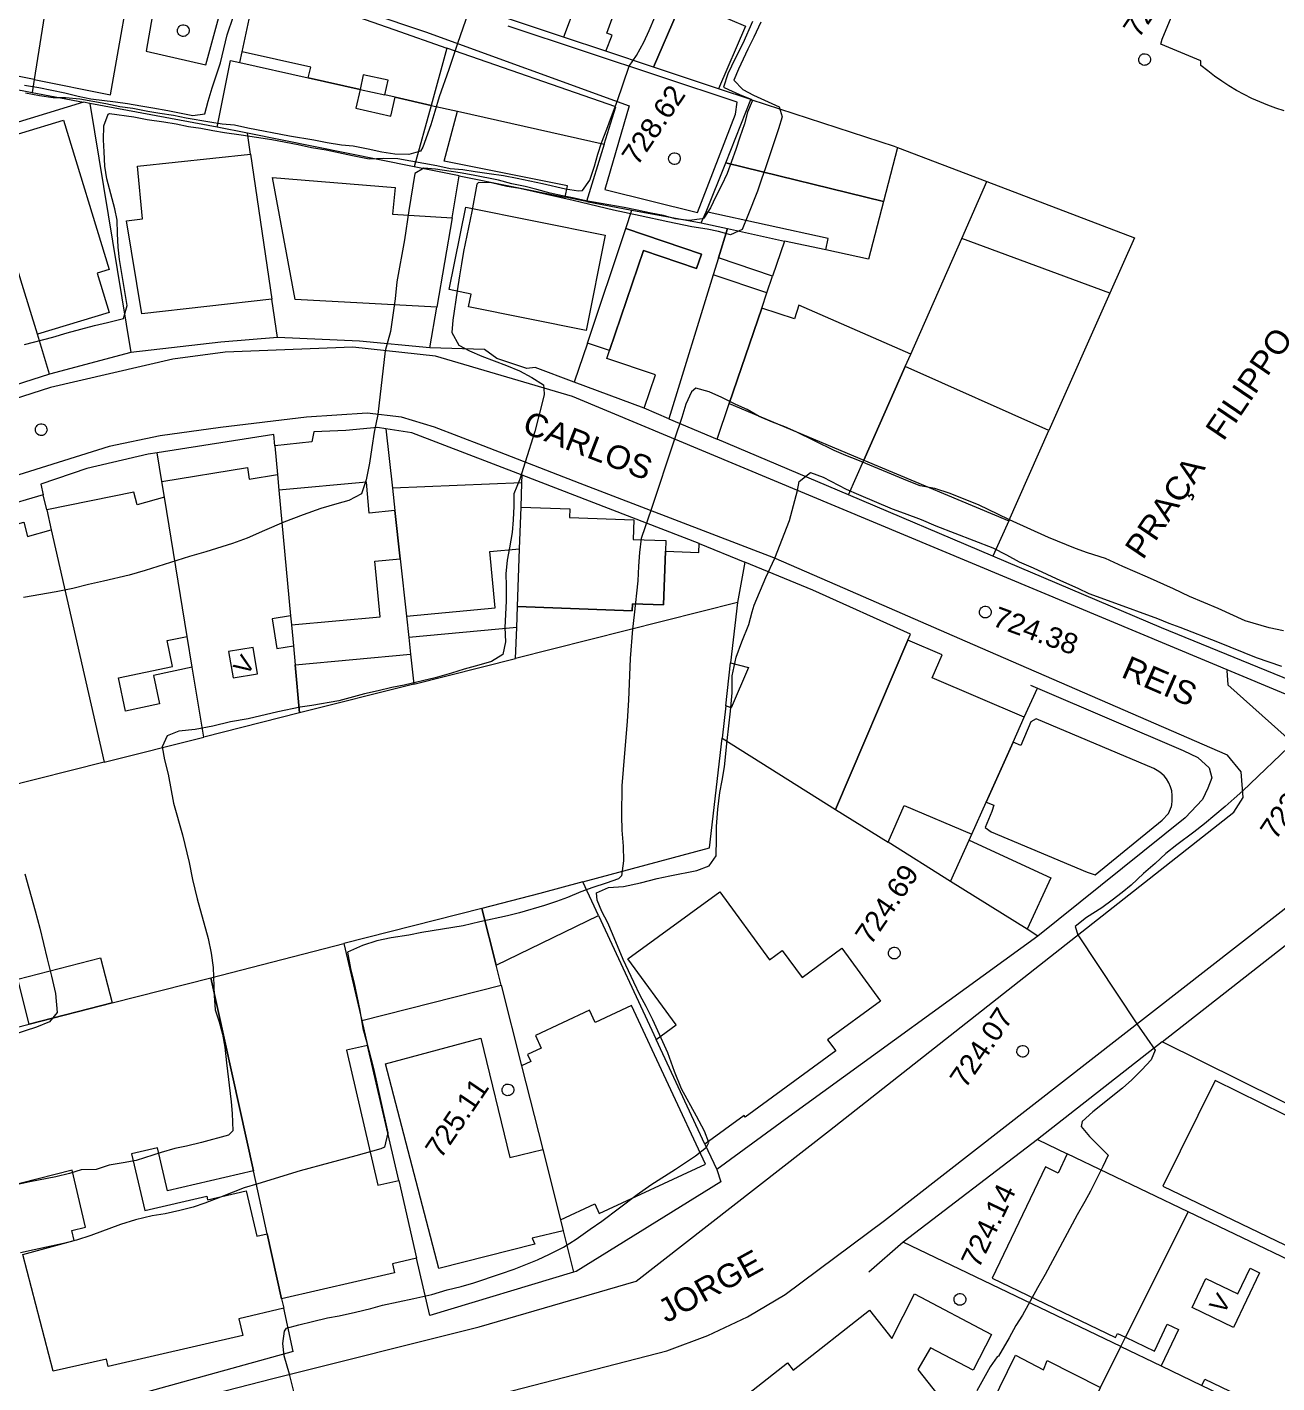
# Model space of a CAD drawing. Header units: metres. Extents: x 7 to 327053, y 40 to 7393807.
# Drawn here: x 326263.4 to 326370.1, y 7392209.7 to 7392325.5 of the extents above; entities that cross this region are included whole.
import ezdxf
from ezdxf.enums import TextEntityAlignment as Align

# ---------------------------------------------------------------- set-up
doc = ezdxf.new("R2010")
doc.units = ezdxf.units.M
doc.layers.get('0').update_dxf_attribs({"lineweight": 18})
for name, color, linetype, lineweight in [('100_SIST_VIARIO_MEIO_FIO', 1, 'Continuous', 18), ('106_PRACAS_PARQUES_TOP', 7, 'Continuous', 18), ('108_SEP_FIS_CANT_CENT_ILHA', 7, 'Continuous', 18), ('160_P_SIMP_ASF_TOP', 7, 'Continuous', 18), ('168_P_SIMP_PARALE_TOP', 7, 'Continuous', 18), ('206_MURO_E_MURO_ARRIMO', 7, 'Continuous', 18), ('214_PROJ_BEIRAL_EDIF', 10, 'Continuous', 18), ('600_CURVA_MESTRA', 14, 'Continuous', 18), ('604_CURVA_INTERM', 7, 'Continuous', 18), ('606_PTO_COTADO', 7, 'Continuous', 18), ('608_PTO_COTADO_INTERVIA', 1, 'Continuous', 18)]:
    doc.layers.add(name, color=color, linetype=linetype, lineweight=lineweight)
doc.styles.add('Style-Arial', font='arial.ttf', dxfattribs={"height": 1.75})

# ---------------------------------------------------------------- blocks, each defined once
blk = doc.blocks.new('SP09')
at = {"color": 0, "linetype": 'Continuous'}
blk.add_lwpolyline([(-0.03, -0.51), (-0.14, -0.49), (-0.24, -0.46), (-0.31, -0.42), (-0.35, -0.39), (-0.42, -0.31), (-0.47, -0.24), (-0.51, -0.15), (-0.52, -0.09), (-0.52, 0.03), (-0.51, 0.11), (-0.48, 0.2), (-0.44, 0.27), (-0.4, 0.33), (-0.32, 0.39), (-0.23, 0.44), (-0.15, 0.48), (-0.1, 0.48), (-0.03, 0.48), (0.08, 0.48), (0.19, 0.44), (0.27, 0.4), (0.35, 0.32), (0.41, 0.23), (0.46, 0.11), (0.48, 0.03), (0.48, -0.03), (0.47, -0.08), (0.44, -0.21), (0.38, -0.3), (0.31, -0.38), (0.23, -0.44), (0.1, -0.49), (0.02, -0.51)], close=True, dxfattribs=at)
blk = doc.blocks.new('SP10')
at = {"color": 0, "linetype": 'Continuous'}
blk.add_lwpolyline([(-0.03, -0.51), (-0.14, -0.49), (-0.24, -0.46), (-0.31, -0.42), (-0.35, -0.39), (-0.42, -0.31), (-0.47, -0.24), (-0.51, -0.15), (-0.52, -0.09), (-0.52, 0.03), (-0.51, 0.11), (-0.48, 0.2), (-0.44, 0.27), (-0.4, 0.33), (-0.32, 0.39), (-0.23, 0.44), (-0.15, 0.48), (-0.1, 0.48), (-0.03, 0.48), (0.08, 0.48), (0.19, 0.44), (0.27, 0.4), (0.35, 0.32), (0.41, 0.23), (0.46, 0.11), (0.48, 0.03), (0.48, -0.03), (0.47, -0.08), (0.44, -0.21), (0.38, -0.3), (0.31, -0.38), (0.23, -0.44), (0.1, -0.49), (0.02, -0.51)], close=True, dxfattribs=at)

msp = doc.modelspace()

# ---------------------------------------------------------------- linework, layer by layer
at = {"layer": '100_SIST_VIARIO_MEIO_FIO', "flags": 128}
for points in [[(326454.68, 7392346.912), (326444.199, 7392324.985), (326438.605, 7392314.272), (326418.143, 7392298.244), (326377.082, 7392266.581), (326375.331, 7392266.632), (326309.945, 7392293.918), (326298.222, 7392297.382), (326291.186, 7392298.134), (326280.266, 7392297.716), (326275.809, 7392297.109), (326265.356, 7392294.708), (326217.239, 7392279.251), (326190.185, 7392270.663), (326187.047, 7392271.657), (326185.982, 7392272.862), (326183.702, 7392277.899), (326181.398, 7392281.797), (326173.158, 7392291.085), (326173.085, 7392291.867), (326173.87, 7392293.254), (326203.567, 7392313.883), (326241.158, 7392340.255)], [(326275.156, 7392332.763), (326273.514, 7392323.44), (326278.613, 7392322.255), (326280.314, 7392328.563)], [(326282.941, 7392329.94), (326297.371, 7392325.084), (326314.787, 7392318.759), (326312.69, 7392311.6), (326320.623, 7392309.657), (326323.865, 7392318.056), (326324.002, 7392319.075), (326304.453, 7392325.564)], [(326210.421, 7392191.05), (326284.334, 7392210.059), (326301.965, 7392214.453), (326315.376, 7392218.367), (326331.896, 7392231.244), (326366.419, 7392258.41), (326367.234, 7392259.665), (326367.061, 7392261.866), (326365.875, 7392263.291), (326344.131, 7392272.757), (326332.579, 7392277.787), (326327.143, 7392280.154), (326310.579, 7392286.502), (326302.305, 7392289.713), (326298.16, 7392291.308), (326295.334, 7392292.163), (326292.392, 7392292.501), (326287.214, 7392292.163), (326279.862, 7392291.279), (326274.725, 7392290.568), (326270.373, 7392289.667), (326237.857, 7392279.453)]]:
    msp.add_lwpolyline(points, dxfattribs=at)
at = {"layer": '100_SIST_VIARIO_MEIO_FIO'}
msp.add_lwpolyline([(326281.744, 7392116.122), (326276.318, 7392160.048), (326271.784, 7392198.26), (326272.803, 7392200.212), (326273.987, 7392201.061), (326317.987, 7392212.415), (326321.505, 7392213.706), (326324.889, 7392215.317), (326328.111, 7392217.234), (326336.583, 7392223.556), (326389.548, 7392264.796), (326392.85, 7392267.849), (326402.043, 7392276.23), (326409.138, 7392281.652), (326412.06, 7392282.263), (326415.016, 7392281.873), (326416.655, 7392281.189), (326418.813, 7392279.154), (326419.218, 7392277.118), (326419.085, 7392275.631), (326418.848, 7392274.31), (326413.231, 7392262.983)], dxfattribs=at)
at = {"layer": '108_SEP_FIS_CANT_CENT_ILHA', "flags": 128}
msp.add_lwpolyline([(326365.833, 7392270.518), (326365.898, 7392269.296), (326370.983, 7392264.759), (326373.415, 7392264.106), (326376.194, 7392266.181)], dxfattribs=at)
at = {"layer": '206_MURO_E_MURO_ARRIMO'}
for p, q in [((326312.797, 7392323.415), (326309.16, 7392324.63)), ((326281.534, 7392322.46), (326281.73, 7392323.38)), ((326325.16, 7392319.287), (326322.416, 7392320.203)), ((326311.135, 7392310.578), (326315.013, 7392309.856)), ((326320.932, 7392308.754), (326321.353, 7392309.691)), ((326279.887, 7392298.58), (326272.22, 7392297.693)), ((326284.751, 7392298.971), (326279.887, 7392298.58)), ((326291.741, 7392298.667), (326284.751, 7392298.971)), ((326297.759, 7392298.079), (326291.741, 7392298.667)), ((326302.409, 7392297.956), (326297.759, 7392298.079)), ((326303.477, 7392297.168), (326302.409, 7392297.956)), ((326272.22, 7392297.693), (326265.271, 7392295.828)), ((326306.036, 7392296.326), (326303.477, 7392297.168)), ((326265.271, 7392295.828), (326257.972, 7392293.532)), ((326306.744, 7392296.411), (326306.036, 7392296.326)), ((326310.091, 7392295.157), (326306.744, 7392296.411)), ((326316.049, 7392292.925), (326310.091, 7392295.157)), ((326290.586, 7392291.036), (326287.857, 7392290.904)), ((326293.293, 7392291.272), (326290.586, 7392291.036)), ((326294, 7392291.164), (326293.293, 7392291.272)), ((326296.212, 7392290.825), (326294, 7392291.164)), ((326284.415, 7392290.681), (326274.458, 7392289.114)), ((326284.507, 7392289.716), (326284.415, 7392290.681)), ((326287.682, 7392290.07), (326284.507, 7392289.716)), ((326287.857, 7392290.904), (326287.682, 7392290.07)), ((326305.641, 7392287.199), (326296.212, 7392290.825)), ((326333.509, 7392285.516), (326322.299, 7392290.272)), ((326273.69, 7392288.993), (326268.461, 7392287.767)), ((326274.458, 7392289.114), (326273.69, 7392288.993)), ((326268.461, 7392287.767), (326264.529, 7392286.445)), ((326264.529, 7392286.445), (326264.733, 7392285.523)), ((326320.767, 7392281.381), (326305.641, 7392287.199)), ((326264.733, 7392285.523), (326261.062, 7392284.455)), ((326345.847, 7392280.281), (326333.509, 7392285.516)), ((326360.259, 7392274.165), (326345.847, 7392280.281)), ((326373.717, 7392268.664), (326360.259, 7392274.165)), ((326349.046, 7392269.283), (326349.644, 7392269.027)), ((326349.644, 7392269.027), (326362.107, 7392263.688)), ((326362.107, 7392263.688), (326363.335, 7392263.083)), ((326363.335, 7392263.083), (326364.33, 7392262.214)), ((326364.33, 7392262.214), (326364.539, 7392261.368)), ((326364.539, 7392261.368), (326364.209, 7392260.461)), ((326364.209, 7392260.461), (326363.744, 7392259.519)), ((326363.744, 7392259.519), (326362.254, 7392257.926)), ((326362.254, 7392257.926), (326349.696, 7392247.834)), ((326349.696, 7392247.834), (326328.427, 7392232.403)), ((326360.289, 7392238.801), (326349.65, 7392230.455)), ((326328.427, 7392232.403), (326322.256, 7392227.893)), ((326349.65, 7392230.455), (326338.176, 7392221.699)), ((326322.256, 7392227.893), (326322.603, 7392226.836)), ((326322.603, 7392226.836), (326310.239, 7392219.197)), ((326338.176, 7392221.699), (326335.235, 7392219.144)), ((326310.239, 7392219.197), (326310.036, 7392219.136)), ((326310.036, 7392219.136), (326297.754, 7392215.438)), ((326286.083, 7392212.34), (326263.991, 7392206.253))]:
    msp.add_line(p, q, dxfattribs=at)
at = {"layer": '206_MURO_E_MURO_ARRIMO', "flags": 128}
for points in [[(326263.946, 7392321.001), (326263.772, 7392319.904)], [(326291.79, 7392320.161), (326293.906, 7392319.687)], [(326268.7, 7392318.958), (326268.162, 7392319.061)], [(326279.586, 7392316.931), (326268.7, 7392318.958)], [(326268.7, 7392318.958), (326272.22, 7392297.693)], [(326282.439, 7392314.626), (326282.176, 7392316.41)], [(326337.71, 7392315.192), (326345.336, 7392312.283)], [(326300.253, 7392312.77), (326296.418, 7392313.542)], [(326299.647, 7392309.2), (326300.253, 7392312.77)], [(326300.253, 7392312.77), (326309.315, 7392310.944)], [(326331.566, 7392306.444), (326328.035, 7392307.211)], [(326338.825, 7392297.547), (326343.186, 7392307.417)], [(326326.533, 7392302.775), (326327.018, 7392304.205)], [(326355.836, 7392302.747), (326350.63, 7392291.038)], [(326284.751, 7392298.971), (326284.269, 7392302.235)], [(326297.759, 7392298.079), (326298.349, 7392301.556)], [(326265.271, 7392295.828), (326264.231, 7392299.244)], [(326311.21, 7392298.499), (326310.091, 7392295.157)], [(326294, 7392291.164), (326294.553, 7392286.109)], [(326274.86, 7392286.663), (326274.458, 7392289.114)], [(326284.507, 7392289.716), (326284.735, 7392287.272)], [(326333.509, 7392285.516), (326334.826, 7392288.497)], [(326305.618, 7392286.561), (326305.641, 7392287.199)], [(326265.024, 7392284.246), (326264.733, 7392285.523)], [(326347.194, 7392283.311), (326345.847, 7392280.281)], [(326295.747, 7392275.179), (326295.949, 7392273.331)], [(326285.932, 7392274.413), (326286.098, 7392272.633)], [(326323.023, 7392267.499), (326323.44, 7392271.171)], [(326348.526, 7392266.534), (326349.644, 7392269.027)], [(326310.825, 7392252.463), (326321.647, 7392255.374), (326322.71, 7392264.74)], [(326343.812, 7392256.032), (326344.038, 7392256.536)], [(326342.231, 7392252.51), (326336.906, 7392255.847)], [(326312.152, 7392249.61), (326317.08, 7392239.017)], [(326349.696, 7392247.834), (326348.758, 7392248.422)], [(326303.84, 7392243.648), (326305.583, 7392236.752)], [(326295.09, 7392226.964), (326292.425, 7392238.494)], [(326321.252, 7392230.051), (326322.256, 7392227.893)], [(326349.65, 7392230.455), (326352.199, 7392229.232)], [(326309.145, 7392222.662), (326310.036, 7392219.136)], [(326356.778, 7392212.774), (326338.176, 7392221.699)], [(326297.754, 7392215.438), (326296.623, 7392220.331)], [(326286.083, 7392212.34), (326285.268, 7392216.042)], [(326356.778, 7392212.774), (326357.175, 7392213.57)]]:
    msp.add_lwpolyline(points, dxfattribs=at)
at = {"layer": '214_PROJ_BEIRAL_EDIF', "flags": 128}
for points in [[(326263.946, 7392321.001), (326260.089, 7392321.776), (326259.863, 7392320.655), (326257.578, 7392321.094), (326254.918, 7392321.605), (326257.627, 7392335.634), (326257.94, 7392337.25), (326260.686, 7392336.318), (326259.989, 7392332.857), (326262.569, 7392332.562), (326263.087, 7392335.504), (326266.083, 7392334.488)], [(326295.973, 7392335.379), (326299.773, 7392333.942), (326314.26, 7392328.466), (326318.866, 7392326.724), (326316.842, 7392322.065), (326312.797, 7392323.415), (326313.321, 7392324.8), (326312.862, 7392324.974), (326313.336, 7392326.229), (326310.212, 7392327.41), (326309.16, 7392324.63), (326293.851, 7392329.741)], [(326263.946, 7392321.001), (326270.462, 7392319.693), (326271.165, 7392323.581), (326272.688, 7392332.248), (326266.083, 7392334.488)], [(326291.79, 7392320.161), (326287.373, 7392321.151), (326287.579, 7392322.069), (326281.73, 7392323.38), (326283.014, 7392329.392), (326294.673, 7392325.275), (326299.206, 7392323.697), (326297.862, 7392318.8), (326294.789, 7392319.489), (326293.906, 7392319.687), (326294.186, 7392320.939), (326292.071, 7392321.413)], [(326322.416, 7392320.203), (326316.842, 7392322.065), (326318.866, 7392326.724), (326319.364, 7392327.872), (326324.712, 7392325.551)], [(326300.103, 7392318.298), (326312.645, 7392315.487), (326313.626, 7392318.679), (326299.206, 7392323.697), (326297.862, 7392318.8)], [(326294.789, 7392319.489), (326297.862, 7392318.8), (326296.418, 7392313.542), (326282.176, 7392316.41), (326279.586, 7392316.931), (326280.504, 7392321.492), (326280.732, 7392322.622), (326281.534, 7392322.46), (326287.373, 7392321.151), (326291.79, 7392320.161), (326291.428, 7392318.547), (326294.427, 7392317.874)], [(326263.772, 7392319.904), (326268.162, 7392319.061), (326259.042, 7392316.284), (326258.078, 7392319.451), (326257.578, 7392321.094), (326259.863, 7392320.655)], [(326325.16, 7392319.287), (326337.415, 7392315.305), (326337.71, 7392315.192), (326336.509, 7392310.572), (326323.024, 7392313.903)], [(326309.315, 7392310.944), (326309.51, 7392311.912), (326298.977, 7392314.032), (326300.103, 7392318.298), (326312.645, 7392315.487), (326311.135, 7392310.578)], [(326264.231, 7392299.244), (326262.936, 7392303.496), (326259.322, 7392315.365), (326266.471, 7392317.542), (326270.359, 7392304.776), (326269.345, 7392304.467), (326270.367, 7392301.112)], [(326282.439, 7392314.626), (326284.269, 7392302.235), (326273.146, 7392300.98), (326271.829, 7392308.936), (326273.204, 7392309.104), (326272.787, 7392313.615)], [(326331.566, 7392306.444), (326331.779, 7392307.427), (326321.353, 7392309.691), (326323.024, 7392313.903), (326336.509, 7392310.572), (326335.229, 7392305.648)], [(326299.647, 7392309.2), (326298.349, 7392301.556), (326286.239, 7392302.201), (326284.318, 7392312.645), (326294.788, 7392311.786), (326294.565, 7392309.502)], [(326345.336, 7392312.283), (326357.938, 7392307.475), (326355.836, 7392302.747), (326343.186, 7392307.417)], [(326300.834, 7392310.105), (326312.734, 7392307.709), (326311.093, 7392299.563), (326301.061, 7392301.583), (326301.282, 7392302.683), (326299.415, 7392303.059)], [(326313.105, 7392297.857), (326316.003, 7392306.413), (326320.542, 7392304.876), (326320.949, 7392306.08), (326314.482, 7392308.271), (326315.013, 7392309.856), (326320.932, 7392308.754), (326323.174, 7392308.267), (326322.404, 7392305.768), (326321.959, 7392304.324), (326318.167, 7392292.026), (326316.049, 7392292.925), (326317.017, 7392295.782), (326312.878, 7392297.184)], [(326314.482, 7392308.271), (326320.949, 7392306.08), (326320.542, 7392304.876), (326316.003, 7392306.413), (326313.105, 7392297.857), (326311.21, 7392298.499)], [(326327.018, 7392304.205), (326322.404, 7392305.768), (326323.174, 7392308.267), (326328.035, 7392307.211)], [(326323.33, 7392293.317), (326326.095, 7392301.48), (326326.533, 7392302.775), (326321.959, 7392304.324), (326318.167, 7392292.026), (326322.299, 7392290.272)], [(326334.826, 7392288.497), (326338.356, 7392296.486), (326338.825, 7392297.547), (326329.268, 7392301.731), (326328.891, 7392300.572), (326326.095, 7392301.48), (326323.33, 7392293.317)], [(326334.826, 7392288.497), (326347.194, 7392283.311), (326350.63, 7392291.038), (326338.356, 7392296.486)], [(326277.465, 7392270.806), (326277.032, 7392273.44), (326275.081, 7392285.319), (326274.86, 7392286.663), (326282.169, 7392287.863), (326282.331, 7392286.877), (326284.735, 7392287.272), (326284.86, 7392285.921), (326285.858, 7392275.207), (326284.272, 7392274.947), (326284.69, 7392272.402), (326286.098, 7392272.633), (326286.25, 7392270.999), (326286.631, 7392266.904), (326278.444, 7392264.84)], [(326284.86, 7392285.921), (326285.858, 7392275.207), (326285.932, 7392274.413), (326293.504, 7392275.118), (326293.063, 7392279.854), (326295.214, 7392280.054), (326294.763, 7392284.18), (326292.578, 7392283.977), (326292.332, 7392286.617)], [(326305.414, 7392280.912), (326305.543, 7392284.49), (326305.618, 7392286.561), (326294.553, 7392286.109), (326294.763, 7392284.18), (326295.214, 7392280.054), (326295.747, 7392275.179), (326303.327, 7392275.885), (326302.881, 7392280.676)], [(326277.465, 7392270.806), (326274.145, 7392270.103), (326274.66, 7392267.671), (326271.755, 7392267.056), (326271.154, 7392269.893), (326275.786, 7392270.874), (326275.32, 7392273.078), (326277.032, 7392273.44), (326275.081, 7392285.319), (326272.761, 7392284.673), (326272.462, 7392285.747), (326265.024, 7392284.246), (326265.415, 7392282.53), (326269.935, 7392262.695), (326278.444, 7392264.84)], [(326317.887, 7392280.71), (326317.722, 7392276.133), (326315.054, 7392276.229), (326315.032, 7392275.634), (326305.236, 7392275.988), (326305.414, 7392280.912), (326305.543, 7392284.49), (326309.701, 7392284.34), (326309.675, 7392283.605), (326315.179, 7392283.407), (326315.119, 7392281.724), (326317.92, 7392281.623)], [(326259.836, 7392266.065), (326255.647, 7392281.119), (326263.062, 7392283.182), (326263.399, 7392281.969), (326265.415, 7392282.53), (326269.935, 7392262.695), (326261.374, 7392260.537)], [(326317.887, 7392280.71), (326320.739, 7392280.607), (326320.767, 7392281.381), (326324.661, 7392279.772), (326324.025, 7392276.329), (326305.077, 7392271.553), (326305.172, 7392274.19), (326305.236, 7392275.988), (326315.032, 7392275.634), (326315.054, 7392276.229), (326317.722, 7392276.133)], [(326323.44, 7392271.171), (326324.958, 7392270.782), (326323.498, 7392267.347), (326323.023, 7392267.499), (326322.71, 7392264.74), (326332.412, 7392258.662), (326338.583, 7392273.109), (326338.808, 7392273.635), (326330.468, 7392277.372), (326324.661, 7392279.772), (326324.025, 7392276.329)], [(326296.104, 7392271.917), (326296.383, 7392269.362), (326305.077, 7392271.553), (326305.172, 7392274.19), (326295.949, 7392273.331)], [(326280.569, 7392272.15), (326280.94, 7392269.893), (326283.02, 7392270.235), (326282.649, 7392272.491)], [(326332.412, 7392258.662), (326336.906, 7392255.847), (326338.255, 7392259.006), (326344.038, 7392256.536), (326345.272, 7392259.286), (326347.571, 7392264.407), (326348.526, 7392266.534), (326340.666, 7392269.892), (326341.507, 7392271.86), (326338.583, 7392273.109)], [(326296.383, 7392269.362), (326286.631, 7392266.904), (326286.25, 7392270.999), (326296.104, 7392271.917)], [(326347.571, 7392264.407), (326345.272, 7392259.286), (326345.928, 7392259.008), (326345.761, 7392258.468), (326345.184, 7392257.104), (326345.707, 7392256.751), (326353.9, 7392253.286), (326354.573, 7392253.067), (326360.316, 7392257.752), (326360.848, 7392258.299), (326361.107, 7392258.893), (326361.134, 7392259.043), (326361.161, 7392259.379), (326361.158, 7392259.854), (326361.116, 7392260.257), (326361.021, 7392260.573), (326360.874, 7392260.94), (326360.665, 7392261.262), (326360.463, 7392261.523), (326360.108, 7392261.83), (326359.883, 7392261.994), (326359.591, 7392262.152), (326349.548, 7392266.407), (326349.093, 7392266.136), (326348.231, 7392264.128)], [(326348.758, 7392248.422), (326342.231, 7392252.51), (326343.812, 7392256.032), (326350.784, 7392252.816)], [(326310.825, 7392252.463), (326307.145, 7392251.473), (326302.183, 7392250.203), (326303.411, 7392245.342), (326312.152, 7392249.61)], [(326321.252, 7392230.051), (326317.08, 7392239.017), (326318.784, 7392240.262), (326314.676, 7392245.883), (326322.528, 7392251.621), (326326.766, 7392245.822), (326327.856, 7392246.619), (326329.54, 7392244.314), (326332.942, 7392246.8), (326336.247, 7392242.277), (326331.727, 7392238.973), (326332.416, 7392238.03), (326324.691, 7392232.384), (326324.605, 7392232.502)], [(326303.411, 7392245.342), (326302.183, 7392250.203), (326290.415, 7392247.191), (326291.933, 7392240.624), (326303.84, 7392243.648)], [(326285.09, 7392216.852), (326283.865, 7392222.414), (326282.683, 7392227.782), (326279.049, 7392244.281), (326290.415, 7392247.191), (326291.933, 7392240.624), (326292.425, 7392238.494), (326290.645, 7392238.083), (326293.31, 7392226.553), (326295.09, 7392226.964), (326296.623, 7392220.331), (326294.561, 7392219.855), (326294.74, 7392219.082)], [(326385.04, 7392226.563), (326377.024, 7392230.527), (326360.289, 7392238.801), (326370.797, 7392247.044), (326376.839, 7392244.07), (326376.566, 7392243.516), (326391.258, 7392236.277), (326388.779, 7392231.247), (326392.798, 7392229.267), (326390.248, 7392223.988)], [(326270.616, 7392242.123), (326263.537, 7392240.311), (326262.554, 7392244.155), (326269.632, 7392245.967)], [(326305.583, 7392236.752), (326307.392, 7392229.596), (326308.906, 7392223.607), (326311.836, 7392224.97), (326312.225, 7392224.133), (326321.3, 7392228.355), (326314.99, 7392241.918), (326311.873, 7392240.468), (326311.393, 7392241.5), (326306.766, 7392239.348), (326307.273, 7392238.259), (326306.09, 7392237.709), (326306.366, 7392237.116)], [(326307.392, 7392229.596), (326308.906, 7392223.607), (326309.145, 7392222.662), (326306.483, 7392222.036), (326306.721, 7392221.524), (326298.512, 7392219.457), (326293.978, 7392236.938), (326302.113, 7392239.114), (326304.595, 7392228.919)], [(326377.024, 7392230.527), (326376.616, 7392229.698), (326364.823, 7392235.508), (326360.36, 7392226.487), (326372.251, 7392220.758), (326371.794, 7392219.83), (326379.824, 7392215.978), (326385.04, 7392226.563)], [(326362.512, 7392224.284), (326352.199, 7392229.232), (326351.415, 7392227.597), (326350.335, 7392228.115), (326345.772, 7392218.606), (326356.31, 7392213.55), (326356.479, 7392213.904), (326357.175, 7392213.57)], [(326362.512, 7392224.284), (326357.175, 7392213.57), (326359.634, 7392212.39), (326360.74, 7392214.694), (326361.708, 7392214.229), (326360.218, 7392211.124), (326363.679, 7392209.463), (326363.936, 7392209.998), (326374.997, 7392204.691), (326380.302, 7392215.749), (326379.824, 7392215.978), (326371.794, 7392219.83)], [(326364.045, 7392218.583), (326366.763, 7392217.279), (326367.816, 7392219.473), (326368.625, 7392219.084), (326366.385, 7392214.415), (326362.857, 7392216.108)], [(326369.984, 7392194.147), (326351.837, 7392202.853), (326355.031, 7392209.266), (326356.778, 7392212.774), (326360.218, 7392211.124), (326363.679, 7392209.463), (326379.267, 7392201.984), (326374.373, 7392192.041)]]:
    msp.add_lwpolyline(points, close=True, dxfattribs=at)
for points in [[(326370.721, 7392318.327), (326370.015, 7392318.554), (326369.319, 7392318.807), (326368.632, 7392319.087), (326367.957, 7392319.392), (326367.294, 7392319.723), (326366.643, 7392320.079), (326366.007, 7392320.459), (326365.385, 7392320.863), (326364.779, 7392321.29), (326364.19, 7392321.739), (326363.618, 7392322.211), (326363.613, 7392322.613), (326360.185, 7392324.022), (326360.293, 7392324.457), (326362.644, 7392330.092)], [(326199.835, 7392224.006), (326263.537, 7392240.311), (326270.616, 7392242.123), (326279.049, 7392244.281), (326282.683, 7392227.782), (326275.351, 7392226.087), (326274.503, 7392229.756), (326272.278, 7392229.241), (326273.396, 7392224.405), (326278.696, 7392225.63), (326278.767, 7392225.32), (326282.078, 7392226.086), (326282.974, 7392222.208), (326283.865, 7392222.414), (326285.09, 7392216.852), (326285.268, 7392216.042), (326281.436, 7392215.157), (326281.767, 7392213.726), (326270.274, 7392211.069), (326270.13, 7392211.694), (326265.576, 7392210.683), (326262.993, 7392220.627), (326267.378, 7392221.839), (326267.179, 7392222.7), (326268.334, 7392222.967), (326267.198, 7392227.84), (326249.987, 7392223.458)], [(326319.916, 7392204.787), (326328.308, 7392211.38), (326328.787, 7392210.77), (326335.3, 7392215.887), (326337.215, 7392213.45), (326339.143, 7392217.269), (326345.731, 7392213.803), (326344.151, 7392210.747), (326340.524, 7392212.654), (326339.44, 7392210.815), (326342.103, 7392207.426)], [(326341.724, 7392199.659), (326347.786, 7392212.037), (326350.162, 7392210.78), (326350.471, 7392211.573), (326355.031, 7392209.266)]]:
    msp.add_lwpolyline(points, dxfattribs=at)
at = {"layer": '600_CURVA_MESTRA'}
for points, elevation in [([(326301.03, 7392326.697), (326300.123, 7392324.084), (326299.378, 7392321.867), (326298.548, 7392319.522), (326298.191, 7392318.278), (326297.839, 7392317.148), (326297.142, 7392315.241), (326296.964, 7392314.893), (326295.971, 7392314.588), (326294.765, 7392314.627), (326293.66, 7392314.808), (326292.498, 7392315.06), (326291.217, 7392315.31), (326290.207, 7392315.408), (326288.985, 7392315.6), (326287.849, 7392315.813), (326285.754, 7392316.16), (326282.217, 7392316.858), (326281.074, 7392317.104), (326280, 7392317.194), (326278.949, 7392317.352), (326276.946, 7392317.717), (326275.847, 7392317.944), (326274.686, 7392318.101), (326273.662, 7392318.282), (326272.376, 7392318.538), (326271.268, 7392318.671), (326270.074, 7392318.929), (326267.859, 7392319.324), (326266.637, 7392319.451), (326265.589, 7392319.452), (326264.421, 7392319.623), (326263.22, 7392319.844)], 730), ([(326287.258, 7392204.486), (326285.754, 7392210.413), (326285.313, 7392211.97), (326285.197, 7392213.045), (326285.332, 7392214.079), (326285.519, 7392214.348), (326286.552, 7392214.632), (326287.722, 7392214.928), (326289.002, 7392215.22), (326290.013, 7392215.396), (326291.41, 7392215.7), (326292.7, 7392216.021), (326293.72, 7392216.316), (326296.388, 7392216.884), (326297.916, 7392217.236), (326299.231, 7392217.627), (326300.421, 7392217.915), (326301.516, 7392218.228), (326303.789, 7392218.981), (326304.945, 7392219.396), (326306.959, 7392220.182), (326307.966, 7392220.665), (326309.155, 7392221.262), (326310.243, 7392221.943), (326311.437, 7392222.808), (326312.439, 7392223.481), (326315.448, 7392225.766), (326316.626, 7392226.587), (326318.724, 7392227.925), (326320.441, 7392229.057), (326321.374, 7392229.805), (326321.591, 7392230.197), (326321.205, 7392231.171), (326320.528, 7392232.461), (326319.242, 7392234.777), (326318.636, 7392236.264), (326318.082, 7392237.875), (326316.788, 7392240.682), (326316.238, 7392241.827), (326315.717, 7392242.775), (326315.19, 7392243.909), (326314.721, 7392244.869), (326314.275, 7392245.844), (326313.341, 7392248.023), (326312.947, 7392248.982), (326312.456, 7392249.94), (326312.057, 7392250.918), (326311.975, 7392251.539), (326313.009, 7392251.982), (326314.286, 7392252.084), (326315.75, 7392252.381), (326317.155, 7392252.747), (326318.251, 7392252.99), (326320.564, 7392253.449), (326321.609, 7392253.835), (326322.207, 7392254.68), (326322.241, 7392256.141), (326322.243, 7392257.212), (326322.338, 7392258.685), (326322.526, 7392260.1), (326322.721, 7392261.128), (326322.91, 7392262.308), (326323.136, 7392264.538), (326323.443, 7392267.051), (326323.568, 7392268.603), (326323.589, 7392270.079), (326323.906, 7392271.664), (326324.402, 7392272.981), (326324.998, 7392274.458), (326325.29, 7392275.527), (326325.468, 7392276.091), (326326.454, 7392278.457), (326327.217, 7392280.121), (326328.46, 7392283.334), (326329.152, 7392285.903), (326329.297, 7392286.673), (326330.265, 7392287.428), (326331.342, 7392287.048), (326333.298, 7392286.019), (326334.353, 7392285.544), (326337.24, 7392284.327), (326338.262, 7392283.977), (326339.731, 7392283.426), (326340.96, 7392282.895), (326345.849, 7392280.988), (326347.007, 7392280.402), (326348.1, 7392279.809), (326349.296, 7392279.285), (326351.615, 7392278.201), (326353.103, 7392277.549), (326354.042, 7392277.115), (326355.994, 7392276.378), (326359.901, 7392274.96), (326360.869, 7392274.563), (326361.812, 7392274.225), (326365.029, 7392272.96), (326368.331, 7392271.631), (326370.492, 7392270.89)], 725)]:
    msp.add_lwpolyline(points, dxfattribs=dict(at, elevation=elevation))
at = {"layer": '604_CURVA_INTERM'}
for points, elevation in [([(326263.139, 7392320.525), (326264.354, 7392320.318), (326266.57, 7392319.872), (326267.706, 7392319.587), (326268.796, 7392319.356), (326270.914, 7392319.102), (326271.923, 7392318.959), (326273.068, 7392318.768), (326274.092, 7392318.573), (326275.38, 7392318.352), (326277.496, 7392317.926), (326278.531, 7392318.078), (326278.83, 7392319.17), (326279.164, 7392320.289), (326279.86, 7392322.427), (326280.446, 7392324.829), (326281.532, 7392328.031)], 731), ([(326263.142, 7392298.359), (326265.553, 7392298.996), (326266.767, 7392299.379), (326269.11, 7392300.002), (326270.232, 7392300.25), (326271.582, 7392300.583), (326271.907, 7392301.706), (326271.241, 7392305.622), (326271.137, 7392306.682), (326271.066, 7392307.845), (326271.041, 7392308.98), (326270.843, 7392309.966), (326270.152, 7392312.521), (326269.994, 7392313.594), (326269.949, 7392314.831), (326269.885, 7392315.857), (326269.92, 7392317.047), (326270.282, 7392318.058), (326270.395, 7392318.116), (326272.456, 7392317.832), (326273.6, 7392317.582), (326275.023, 7392317.405), (326276.081, 7392317.227), (326277.151, 7392317.003), (326278.18, 7392316.836), (326279.217, 7392316.639), (326280.217, 7392316.477), (326281.648, 7392316.286), (326284.248, 7392315.876), (326286.507, 7392315.453), (326287.639, 7392315.2), (326288.883, 7392314.992), (326291.151, 7392314.507), (326292.575, 7392314.244), (326293.782, 7392314.284), (326295.019, 7392314.257), (326298.343, 7392313.674), (326299.489, 7392313.403), (326300.58, 7392313.323), (326301.636, 7392313.141), (326302.818, 7392312.988), (326304.041, 7392312.805), (326305.204, 7392312.588), (326307.363, 7392312.118), (326309.334, 7392311.663), (326310.441, 7392311.5), (326310.779, 7392311.521), (326311.418, 7392312.422), (326311.809, 7392313.612), (326312.1, 7392314.621), (326312.424, 7392315.586), (326312.878, 7392316.761), (326313.255, 7392317.849), (326313.744, 7392319.137), (326314.785, 7392322.134), (326315.407, 7392323.048), (326316.022, 7392324.189), (326316.48, 7392325.183), (326316.973, 7392326.335)], 729)]:
    msp.add_lwpolyline(points, dxfattribs=dict(at, elevation=elevation))
at = {"layer": '604_CURVA_INTERM', "flags": 128}
for points, elevation in [([(326326.012, 7392325.915), (326325.438, 7392324.629), (326324.92, 7392323.611), (326324.125, 7392321.903), (326323.713, 7392320.955), (326324.478, 7392320.14), (326325.385, 7392319.669), (326327.586, 7392318.673), (326327.833, 7392317.819), (326327.534, 7392316.793), (326326.408, 7392313.467), (326326.094, 7392312.48), (326325.728, 7392311.462), (326324.924, 7392309.404), (326324.432, 7392308.188), (326323.445, 7392307.744), (326322.421, 7392308.018), (326321.429, 7392308.222), (326320.131, 7392308.427), (326318.067, 7392308.852), (326315.728, 7392309.375), (326313.433, 7392309.848), (326309.982, 7392310.681), (326305.429, 7392311.71), (326304.32, 7392311.853), (326303.023, 7392312.173), (326301.905, 7392312.215), (326301.768, 7392312.061), (326301.343, 7392309.74), (326300.623, 7392306.326), (326300.462, 7392305.264), (326300.275, 7392304.237), (326300.076, 7392302.954), (326299.718, 7392300.443), (326299.64, 7392299.395), (326300.227, 7392298.31), (326301.146, 7392297.839), (326302.2, 7392297.374), (326304.296, 7392296.584), (326305.422, 7392296.11), (326306.465, 7392295.546), (326307.468, 7392294.912), (326307.488, 7392294.644), (326307.53, 7392294.071), (326306.734, 7392290.941), (326305.888, 7392288.323), (326305.43, 7392286.863), (326304.94, 7392285.614), (326304.928, 7392284.567), (326304.863, 7392283.404), (326304.775, 7392282.326), (326304.566, 7392281.001), (326304.362, 7392279.96), (326304.24, 7392278.788), (326304.263, 7392277.752), (326304.269, 7392276.434), (326304.168, 7392274.187), (326304.21, 7392272.962), (326303.991, 7392271.883), (326303.017, 7392271.292), (326301.943, 7392270.971), (326300.685, 7392270.624), (326299.592, 7392270.288), (326298.205, 7392269.889), (326295.555, 7392269.282), (326294.494, 7392269.078), (326293.337, 7392268.792), (326292.182, 7392268.542), (326289.966, 7392267.931), (326287.671, 7392267.534), (326286.669, 7392267.4), (326284.78, 7392267.006), (326282.232, 7392266.406), (326280.717, 7392266.149), (326279.211, 7392265.781), (326277.701, 7392265.479), (326276.309, 7392265.355), (326275.318, 7392264.957), (326274.899, 7392263.991), (326275.08, 7392262.885), (326275.398, 7392261.681), (326275.867, 7392259.202), (326276.626, 7392256.488), (326277.192, 7392254.11), (326277.492, 7392252.676), (326277.882, 7392251.012), (326278.805, 7392247.644), (326279.088, 7392246.388), (326279.233, 7392245.144), (326279.324, 7392242.754), (326279.418, 7392241.541), (326279.762, 7392240.527), (326280.044, 7392239.459), (326280.232, 7392238.342), (326280.378, 7392237.022), (326280.789, 7392233.693), (326280.862, 7392232.68), (326280.937, 7392231.215), (326280.541, 7392230.844), (326278.25, 7392230.2), (326276.976, 7392229.891), (326275.966, 7392229.683), (326274.802, 7392229.36), (326272.658, 7392228.681), (326271.568, 7392228.467), (326270.355, 7392228.26), (326269.266, 7392227.902), (326267.984, 7392227.862), (326266.979, 7392227.556), (326265.8, 7392227.27), (326263.582, 7392226.848), (326262.276, 7392226.564)], 727), ([(326325.324, 7392325.949), (326324.492, 7392324.09), (326323.818, 7392322.787), (326323.192, 7392321.498), (326322.84, 7392320.34), (326323.26, 7392320.165), (326324.199, 7392319.721), (326325.192, 7392319.328), (326325.282, 7392319.17), (326324.889, 7392318.206), (326324.638, 7392317.223), (326324.237, 7392316.085), (326323.885, 7392315.017), (326323.14, 7392312.965), (326322.667, 7392311.95), (326322.182, 7392311.011), (326321.718, 7392310.041), (326321.147, 7392309.15), (326321.019, 7392309.1), (326319.91, 7392308.959), (326318.708, 7392309.11), (326317.712, 7392309.379), (326316.526, 7392309.61), (326315.457, 7392309.855), (326314.351, 7392310.077), (326311.066, 7392310.65), (326310.078, 7392310.878), (326309.086, 7392311.061), (326308.041, 7392311.296), (326306.884, 7392311.618), (326305.882, 7392311.876), (326304.745, 7392312.085), (326303.622, 7392312.394), (326301.45, 7392312.833), (326300.353, 7392313.034), (326298.237, 7392313.351), (326297.226, 7392313.447), (326296.48, 7392312.987), (326295.948, 7392309.825), (326295.585, 7392307.298), (326294.944, 7392303.718), (326294.778, 7392302.278), (326294.39, 7392299.476), (326293.926, 7392297.841), (326293.322, 7392292.394), (326293.01, 7392290.883), (326292.794, 7392289.57), (326292.602, 7392288.233), (326292.321, 7392286.817), (326291.913, 7392285.614), (326290.845, 7392285.035), (326289.797, 7392284.774), (326288.429, 7392284.348), (326286.926, 7392283.831), (326285.291, 7392283.203), (326283.644, 7392282.496), (326282.146, 7392281.819), (326280.9, 7392281.366), (326278.629, 7392280.672), (326277.235, 7392280.267), (326273.439, 7392279.074), (326272.064, 7392278.664), (326269.867, 7392278.142), (326268.609, 7392277.868), (326267.245, 7392277.536), (326265.826, 7392277.235), (326263.034, 7392276.762)], 728), ([(326370.661, 7392273.916), (326369.432, 7392274.171), (326367.395, 7392274.773), (326365.077, 7392275.816), (326362.638, 7392276.853), (326361.275, 7392277.497), (326359.064, 7392278.498), (326356.929, 7392279.414), (326355.465, 7392280.088), (326353.917, 7392280.564), (326352.912, 7392280.949), (326350.597, 7392281.884), (326347.26, 7392283.404), (326346.28, 7392283.888), (326344.669, 7392284.641), (326342.2, 7392285.646), (326340.89, 7392286.065), (326339.646, 7392286.303), (326338.554, 7392286.716), (326334.298, 7392288.502), (326333.29, 7392288.895), (326332.288, 7392289.33), (326329.051, 7392290.915), (326328.067, 7392291.326), (326327.031, 7392291.732), (326325.885, 7392292.229), (326324.85, 7392292.811), (326323.898, 7392293.246), (326322.686, 7392293.852), (326321.619, 7392294.32), (326320.467, 7392294.644), (326320.091, 7392294.331), (326319.621, 7392293.272), (326319.264, 7392292.146), (326318.66, 7392290.281), (326316.636, 7392284.181), (326316.139, 7392282.805), (326315.816, 7392281.807), (326315.661, 7392280.593), (326315.561, 7392279.45), (326315.514, 7392278.194), (326315.217, 7392275.265), (326315.062, 7392274.052), (326314.867, 7392271.548), (326314.729, 7392268), (326314.605, 7392266.192), (326314.251, 7392262.06), (326314.16, 7392260.672), (326314.125, 7392258.11), (326314.156, 7392256.875), (326314.252, 7392255.508), (326314.295, 7392254.28), (326314.136, 7392252.975), (326313.867, 7392252.733), (326312.812, 7392252.358), (326311.673, 7392251.999), (326310.655, 7392251.618), (326309.516, 7392251.141), (326308.576, 7392250.799), (326307.534, 7392250.449), (326305.423, 7392249.818), (326304.39, 7392249.56), (326302.012, 7392249.048), (326300.586, 7392248.722), (326297.059, 7392248.15), (326295.952, 7392247.928), (326294.462, 7392247.676), (326293.234, 7392247.421), (326291.994, 7392247.042), (326290.709, 7392246.459), (326290.976, 7392245.077), (326291.248, 7392243.921), (326291.764, 7392241.481), (326292.026, 7392239.939), (326292.339, 7392238.827), (326292.906, 7392236.628), (326293.14, 7392235.645), (326293.441, 7392234.228), (326294.157, 7392231.02), (326293.879, 7392229.814), (326293.555, 7392229.669), (326291.444, 7392229.06), (326289.212, 7392228.477), (326286.67, 7392227.788), (326283.05, 7392226.661), (326281.901, 7392226.327), (326280.949, 7392225.977), (326279.859, 7392225.528), (326278.521, 7392225.03), (326277.54, 7392224.693), (326276.411, 7392224.399), (326275.148, 7392224.119), (326274.042, 7392223.933), (326272.615, 7392223.612), (326271.34, 7392223.208), (326268.802, 7392222.249), (326267.558, 7392221.85), (326266.45, 7392221.572), (326263.962, 7392221.049), (326262.798, 7392220.78)], 726), ([(326371.71, 7392264.563), (326367.189, 7392260.24), (326366.452, 7392259.592), (326365.673, 7392258.899), (326363.93, 7392257.44), (326362.998, 7392256.706), (326361.542, 7392255.64), (326360.606, 7392254.88), (326359.715, 7392254.043), (326358.709, 7392253.194), (326357.655, 7392252.196), (326356.875, 7392251.551), (326356.042, 7392250.912), (326355.14, 7392250.256), (326353.853, 7392249.413), (326352.875, 7392248.646), (326353.111, 7392247.939), (326358.131, 7392240.334), (326358.995, 7392239.118), (326359.718, 7392238.083), (326359.375, 7392237.261), (326358.577, 7392236.4), (326357.713, 7392235.552), (326356.916, 7392234.855), (326354.367, 7392232.829), (326353.458, 7392231.988), (326353.385, 7392231.565), (326354.11, 7392230.73), (326355.69, 7392229.136), (326355.232, 7392228.142), (326354.191, 7392226.051), (326353.704, 7392225.167), (326353.047, 7392224.024), (326350.949, 7392220.103), (326350.308, 7392218.935), (326349.641, 7392217.796), (326348.362, 7392215.458), (326347.805, 7392214.575), (326347.221, 7392213.521), (326346.322, 7392211.95), (326346.22, 7392211.905), (326345.606, 7392211.048), (326344.486, 7392208.984)], 724), ([(326263.147, 7392253.147), (326264.045, 7392250.001), (326264.451, 7392248.508), (326265.062, 7392245.883), (326265.45, 7392244.413), (326265.779, 7392242.945), (326265.921, 7392241.324), (326265.266, 7392240.505), (326264.157, 7392240.071), (326262.144, 7392239.395)], 728)]:
    msp.add_lwpolyline(points, dxfattribs=dict(at, elevation=elevation))

# ---------------------------------------------------------------- block references
at = {"layer": '606_PTO_COTADO', "rotation": 55.83005668387076}
for p in [(326358.812, 7392322.74, 726.835), (326264.56, 7392291.12, 728.415), (326345.2, 7392275.541, 724.385), (326337.427, 7392246.414, 724.695), (326348.399, 7392238.029, 724.07), (326304.43, 7392234.728, 725.11), (326343.031, 7392216.827, 724.14)]:
    msp.add_blockref('SP09', p, dxfattribs=at)
at = {"layer": '608_PTO_COTADO_INTERVIA', "rotation": 55.83005668387076}
for p in [(326276.696, 7392325.209, 730.95), (326318.652, 7392314.274, 728.625)]:
    msp.add_blockref('SP10', p, dxfattribs=at)

# ---------------------------------------------------------------- texts
at = {"layer": '106_PRACAS_PARQUES_TOP', "style": 'Style-Arial'}
for s, p in [('FILIPPO', (326365.533, 7392290.044)), ('PRAÇA', (326358.655, 7392279.911))]:
    msp.add_text(s, height=2, rotation=55.83006, dxfattribs=at).set_placement(p)
at = {"layer": '160_P_SIMP_ASF_TOP', "style": 'Style-Arial'}
msp.add_text('JORGE', height=2, rotation=28.86059, dxfattribs=at).set_placement((326317.467, 7392215.627), align=Align.MIDDLE_LEFT)
at = {"layer": '168_P_SIMP_PARALE_TOP', "style": 'Style-Arial'}
for s, rotation, p in [('CARLOS', 338.72513, (326305.905, 7392291.834)), ('REIS', 336.47195, (326357.109, 7392270.919))]:
    msp.add_text(s, height=2, rotation=rotation, dxfattribs=at).set_placement(p, align=Align.MIDDLE_LEFT)
at = {"layer": '214_PROJ_BEIRAL_EDIF', "style": 'Style-Arial'}
for p in [(326282.114, 7392270.004), (326365.486, 7392215.458)]:
    msp.add_text('V', height=1.5, rotation=55.83006, dxfattribs=at).set_placement(p)
at = {"layer": '606_PTO_COTADO', "style": 'Style-Arial'}
for s, rotation, p in [('726.83', 55.83006, (326359.671, 7392328.033, 726.835)), ('724.38', 339.87214, (326349.505, 7392273.924, 724.385)), ('724.69', 55.83006, (326336.783, 7392250.563, 724.695)), ('724.07', 55.83006, (326344.864, 7392238.324, 724.07)), ('725.11', 55.83006, (326300.06, 7392232.318, 725.11)), ('724.14', 64.3358, (326345.457, 7392223.107, 724.14))]:
    msp.add_text(s, height=1.75, rotation=rotation, dxfattribs=at).set_placement(p, align=Align.MIDDLE_CENTER)
at = {"layer": '608_PTO_COTADO_INTERVIA', "style": 'Style-Arial'}
for s, p in [('728.62', (326316.848, 7392317.136, 728.625)), ('723.89', (326371.371, 7392259.544, 723.88))]:
    msp.add_text(s, height=1.75, rotation=55.83006, dxfattribs=at).set_placement(p, align=Align.MIDDLE_CENTER)

doc.saveas('drawing.dxf')
